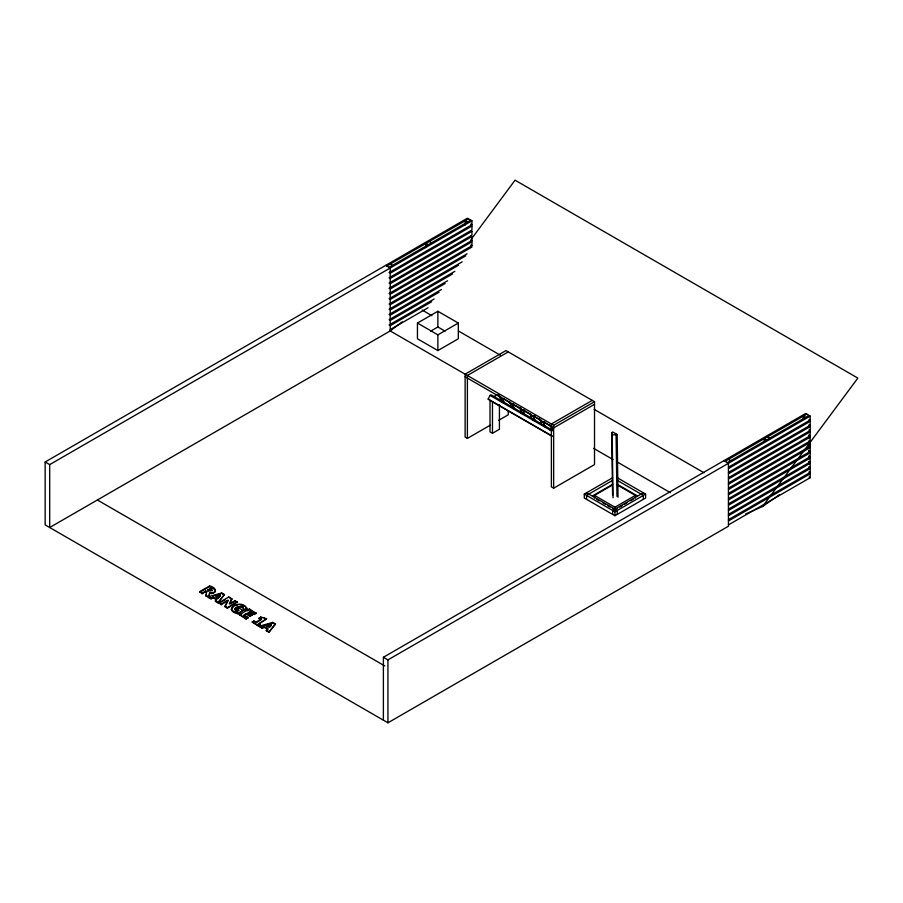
<?xml version="1.0" encoding="UTF-8"?>
<svg xmlns="http://www.w3.org/2000/svg" width="903" height="903" viewBox="0 0 903 903"><rect width="100%" height="100%" fill="white"/><g stroke="black" fill="none" stroke-linecap="round" stroke-linejoin="round"><path stroke-width="1.35" d="M503.332 399.363L503.389 402.253M513.559 403.844L513.649 408.246M523.774 409.748L523.819 414.048M534.079 420.313L533.989 415.651M544.204 421.543L544.193 425.764L541.224 424.286L541.224 420.2M500.668 400.661L500.691 396.417M521.121 408.224L520.659 412.806M531.325 417.299L531.336 415.177M551.767 426.972L551.868 430.313M808.727 453.227L809.088 450.507M809.449 447.775L810.183 442.323L809.043 441.669M231.315 609.254L233.753 606.252M212.194 590.855L210.23 589.061L207.555 590.607L210.23 588.406C214.812 589.862 209.406 592.458 207.555 589.952M209.71 592.582L208.83 597.583L209.71 592.582C217.657 593.937 216.776 587.345 209.575 585.934L199.676 591.646L202.148 593.734L205.782 591.634L206.663 592.154L205.782 590.98L202.148 593.079L199.676 591.646M205.794 595.833L205.794 595.179L210.986 598.181L213.627 597.368L216.743 599.818L213.627 598.023L210.986 598.836L205.794 595.833L206.663 591.488M533.267 420.392L534.034 419.951L533.65 415.831M218.876 602.73L228.775 597.018L231.834 598.779L229.317 603.881L234.983 600.608L237.263 601.917L227.364 608.283L224.971 606.252L228.053 600.066L221.156 604.051L218.876 602.73L221.156 604.705L228.053 600.721L224.971 606.906M229.813 603.509L231.834 598.779M551.835 436.115L490.024 400.424L488.162 399.092L490.024 395.401L491.063 394.803L552.76 430.426M234.757 609.198C236.767 606.116 242.749 605.744 244.149 609.559M471.569 238.787L515.06 180.194L857.85 378.109L762.504 506.549L745.788 513.931M216.743 599.163L215.332 601.342L217.894 602.82L224.452 594.524L221.743 592.955L208.491 596.736L208.491 597.391M217.894 602.82L224.452 594.524M268.88 632.258L275.438 623.962L272.729 622.393L259.477 626.174L261.972 628.274L264.613 627.461L267.728 629.256L266.317 630.779L268.88 632.258L275.438 623.962M217.984 598.475L220.242 595.348L217.984 598.475L215.964 597.301L220.242 596.003M271.227 624.786L268.97 627.246L266.949 626.084L266.949 626.738L271.227 625.44L271.227 624.786L266.949 626.084M269.726 627.088L271.227 625.44M266.317 630.779L267.728 628.601L264.613 626.806L261.972 627.619L259.477 626.174M402.23 321.84L390.209 330.927L49.688 527.521L49.688 464.605L471.93 220.829L471.93 224.757L389.069 272.593M502.892 402.309L502.271 399.871M762.504 506.549L779.526 494.652M612.595 495.352L611.692 432.605L612.719 431.984L617.167 434.49L618.024 497.214M611.692 432.605L612.155 435.009L617.121 434.467M723.913 460.677L728.45 463.295L728.45 526.212L387.94 722.806L45.15 524.891L45.15 461.986L467.393 218.21L471.93 220.829M386.8 266.046L468.522 218.865M389.069 267.356L470.79 220.174M390.209 273.248L471.93 226.066L471.93 230.005L389.069 277.842M390.209 278.496L471.93 231.315L471.93 235.243L389.069 283.079M390.209 283.734L471.93 236.552L471.93 240.491L389.069 288.328M390.209 288.983L471.93 241.801L471.93 245.729L389.069 293.565M390.209 294.22L471.93 247.038L470.79 246.384M389.069 298.814L467.054 253.788M390.209 299.469L465.835 255.809M389.069 304.051L462.178 261.847M390.209 304.706L458.51 265.268M389.069 309.3L454.852 271.318M390.209 309.955L452.414 274.038M389.069 314.537L447.538 280.788M390.209 315.192L445.1 283.508M389.069 319.786L441.432 289.547M390.209 320.441L438.993 292.267M389.069 325.024L434.117 299.017M390.209 325.678L431.679 301.737M390.209 329.606L428.022 307.776M417.446 323.06L437.876 311.264L458.306 323.06L458.306 338.783L437.876 350.578L417.446 338.783L417.446 323.06L437.876 334.855L458.306 323.06M430.663 331.153L437.876 326.988L445.089 331.153M508.254 351.888L467.393 375.479L467.393 438.395L465.124 437.086L465.124 374.169L505.985 350.578L594.513 401.7L594.513 464.605L553.652 488.196L551.383 486.886L551.383 423.981L592.244 400.39M493.422 396.88L496.977 394.825L499.393 396.225M199.676 592.3L209.575 586.589L212.555 588.316M467.393 438.395L490.227 425.211M498.637 420.358L508.254 414.804L508.254 410.594M490.024 400.424L490.024 431.882L492.474 433.293L499.427 429.286L499.427 404.668M532.894 420.459L534.587 419.477L534.881 420.945M218.876 603.385L225.479 599.581M230.446 603.881L234.983 601.263L237.263 602.572M224.971 606.252L227.364 607.629L237.263 601.917M385.671 265.392L390.209 268.01L390.209 330.927L553.652 425.29L594.513 401.7M236.891 608.994L238.821 610.767L236.891 609.649L238.753 607.922L243.076 610.428L238.2 613.893C221.145 609.954 241.293 597.955 246.812 608.227L244.487 610.214L242.546 606.884L238.008 606.365L234.757 608.543L235.559 611.094M236.891 609.649L238.753 607.922M594.513 404.318L553.652 427.909L465.124 376.788M234.667 609.028L236.879 611.229L238.821 610.112M550.232 430.471L552.218 429.659M231.484 609.367L233.685 611.523L238.2 613.239L243.076 610.428M244.261 610.089L246.812 608.227M248.099 618.081L243.878 615.643L246.372 614.198L250.266 616.444L252.151 614.695L250.266 615.79L246.372 613.543L243.878 614.988L248.099 617.426L246.203 619.165L239.509 614.65L249.409 608.927L256.102 613.453L254.217 614.537L249.996 612.11L248.257 613.103L249.996 611.455L254.217 613.882L256.102 612.798M239.509 615.304L241.711 614.029M247.208 610.857L249.409 609.593L251.644 610.88M239.509 614.65L246.203 618.51L248.099 617.426M258.382 623.544L260.425 624.718L258.687 626.377L252.151 621.941L253.878 620.948L255.967 622.144L261.193 619.131L261.193 619.785L259.105 618.578L260.73 616.997L266.577 618.815L258.382 624.199L266.577 618.815M259.105 618.578L260.73 617.652L261.701 618.137M260.154 620.384L255.967 622.81L255.967 622.144M252.151 621.941L258.687 625.723L260.425 624.718M617.302 477.766L645.6 494.099L645.6 498.027L614.943 515.726L584.297 498.027L584.297 494.099L612.595 477.766M612.505 480.43L586.566 495.408L586.566 499.336M592.47 495.939L612.505 484.369M594.513 498.027L594.513 495.408L612.539 485.001M594.513 495.408L614.943 507.204L635.385 495.408L635.385 498.027M643.32 492.79L612.674 510.477L612.674 514.417M612.539 508.434L614.943 509.823L617.347 508.434M619.751 507.046L622.156 505.657M624.56 504.269L626.964 502.881M630.576 500.804L632.98 499.415M584.297 494.099L614.943 511.787L645.6 494.099M383.391 720.176L383.391 657.271L805.634 413.495L810.183 416.114L810.183 420.042L728.45 467.223M725.053 461.331L806.774 414.15M727.321 462.641L809.043 415.459M383.391 657.271L387.94 659.89L810.183 416.114M728.45 468.533L810.183 421.351L810.183 425.29L728.45 472.472M728.45 473.782L810.183 426.6L810.183 430.528L728.45 477.71M728.45 479.019L810.183 431.837L810.183 435.777L728.45 482.958M728.45 484.268L810.183 437.086L810.183 441.014L728.45 488.196M728.45 489.505L810.183 442.323L810.183 446.263L728.45 493.444M728.45 494.754L810.183 447.572L810.183 451.5L728.45 498.682M728.45 499.991L810.183 452.809L810.183 456.737L728.45 503.93M728.45 505.24L810.183 458.058L810.183 461.986L728.45 509.168M728.45 510.477L810.183 463.295L810.183 467.223L728.45 514.417M728.45 515.726L810.183 468.544L810.183 472.472L728.45 519.654M728.45 520.963L810.183 473.782L810.183 477.71L728.45 524.891M520.794 408.404L520.907 412.434M234.938 605.665L237.5 604.987M220.242 595.348L215.964 596.646L217.984 597.809M212.465 596.262L220.411 593.993M259.477 626.829L272.729 623.047L275.438 624.616M510.884 406.553L510.579 402.512M531.314 418.349L531.009 414.308M541.529 424.252L543.2 425.279M209.71 593.237C212.724 594.761 218.605 590.912 213.559 588.891M240.232 604.976L244.058 606.274M500.364 396.609L500.364 400.695L503.005 402.219L503.005 398.144M533.978 419.872L531.009 418.382L532.77 419.41M467.393 222.138L465.124 220.829L465.124 225.016M470.79 224.102L471.93 224.757M805.634 417.423L803.365 416.114L803.365 418.913M809.043 419.387L810.183 420.042M470.79 225.411L471.93 226.066M809.043 420.696L810.183 421.351M809.043 424.636L810.183 425.29M470.79 230.66L471.93 231.315M809.043 425.945L810.183 426.6M809.043 429.873L810.183 430.528M470.79 235.897L471.93 236.552M809.043 431.182L810.183 431.837M470.79 239.837L471.93 240.491M809.043 435.122L810.183 435.777M470.79 241.146L471.93 241.801M809.043 436.431L810.183 437.086M470.79 245.074L471.93 245.729M809.043 440.359L810.183 441.014M809.043 445.597L810.183 446.263M809.043 446.917L810.183 447.572M809.043 450.845L810.183 451.5M809.043 452.155L810.183 452.809M809.043 456.083L810.183 456.737M809.043 457.403L810.183 458.058M429.365 241.473L431.634 242.783M767.618 436.759L769.887 438.068M809.043 461.331L810.183 461.986M809.043 462.641L810.183 463.295M428.236 244.747L425.956 243.438L425.956 247.625M766.478 440.032L764.209 438.723L764.209 441.522M809.043 466.569L810.183 467.223M809.043 467.878L810.183 468.544M809.043 471.817L810.183 472.472M809.043 473.127L810.183 473.782M809.043 477.055L810.183 477.71M390.209 264.082L392.478 265.392M728.45 459.367L730.719 460.677M422.164 310.045L431.916 315.689M458.758 331.175L500.228 355.127M594.163 409.352L703.956 472.743M593.598 448.351L613.081 459.593M616.738 461.704L670.331 492.643M504.235 399.013L510.285 402.512M515.116 405.3L521.166 408.799M523.593 410.188L530.851 414.387M533.267 415.786L540.525 419.974M544.159 422.073L551.417 426.261M544.814 425.369L545.096 426.848M500.364 400.695L503.942 402.761L504.235 401.948L504.235 403.257L501.989 401.959M520.794 412.49L523.763 413.969L523.435 409.939M490.024 395.401L551.722 431.024M488.162 399.092L552.286 436.115M617.392 480.43L643.32 495.408L643.32 499.336M617.392 484.369L637.428 495.939M617.347 485.001L635.385 495.408M586.566 492.79L617.223 510.477L617.223 514.417M596.917 499.415L599.321 500.804M602.933 502.881L605.337 504.269M607.742 505.657L610.146 507.046M45.15 461.986L49.688 464.605M97.366 499.991L384.791 665.94M222.646 594.129L224.452 595.179M231.834 599.434L228.775 597.018M253.878 612.166L256.102 613.453M259.105 617.923L261.193 619.131M248.257 612.448L252.151 614.695M248.257 613.103L252.151 615.349M207.555 590.607L208.266 591.014M215.332 600.687L217.894 602.166M266.317 630.125L268.88 631.603M245.842 607.584L246.812 608.882M616.094 435.088L616.975 496.447M612.155 435.009L613.058 497.756M809.043 435.032L809.043 437.831M809.043 450.405L809.043 453.204M809.043 456.004L809.043 458.792M809.043 461.591L809.043 464.39M614.943 507.204L614.943 509.823M614.943 511.787L614.943 515.726M553.652 425.29L553.652 488.196M551.936 429.489L551.936 430.799M543.866 421.735L543.866 425.798M534.587 419.477L534.587 420.459M524.666 415.053L524.372 413.574L524.372 414.556M514.45 409.149L514.157 407.682L514.157 408.664M513.22 404.036L513.22 408.111M492.474 401.846L492.474 433.293M437.876 311.264L437.876 326.988M437.876 334.855L437.876 350.578M387.94 659.89L387.94 722.806M272.729 622.393L272.729 623.047M267.728 628.601L267.728 629.256M264.613 626.806L264.613 627.461M264.41 617.562L264.41 618.216M261.972 627.619L261.972 628.274M260.73 616.997L260.73 617.652M258.687 625.723L258.687 626.377M254.217 613.882L254.217 614.537M253.878 620.948L253.878 621.603M250.266 615.79L250.266 616.444M249.996 611.455L249.996 612.11M249.409 608.927L249.409 609.593M246.372 613.543L246.372 614.198M246.203 618.51L246.203 619.165M244.487 609.559L244.487 610.214M238.2 613.239L238.2 613.893M236.879 611.229L236.879 611.884M234.983 600.608L234.983 601.263M227.364 607.629L227.364 608.283M221.743 592.955L221.743 593.61M221.156 604.051L221.156 604.705M213.627 597.368L213.627 598.023M210.986 598.181L210.986 598.836M210.23 588.406L210.23 589.061M209.575 585.934L209.575 586.589M205.782 590.98L205.782 591.634M202.148 593.079L202.148 593.734M534.757 416.306A4.989 2.878 60 0 1 532.262 416.057M531.348 415.391A4.989 2.878 60 0 1 530.501 414.5M534.994 415.978A4.989 2.878 60 0 1 529.44 413.619M544.972 422.209A4.989 2.878 60 0 1 539.983 419.319M544.644 422.401A4.989 2.878 60 0 1 539.091 418.349M524.541 410.413A4.989 2.878 60 0 1 522.961 410.549M522.047 410.165A4.989 2.878 60 0 1 519.552 407.524M524.214 410.605A4.989 2.878 60 0 1 519.225 407.716M504.111 398.618A4.989 2.878 60 0 1 502.531 398.754M501.616 398.37A4.989 2.878 60 0 1 498.558 394.566M503.784 398.81A4.989 2.878 60 0 1 498.23 394.758M514.326 404.51A4.989 2.878 60 0 1 509.337 401.632M513.999 404.702A4.989 2.878 60 0 1 508.999 401.824M551.778 427.187A4.989 2.878 60 0 1 550.932 426.295M552.365 428.045A4.989 2.878 60 0 1 549.871 425.415"/></g></svg>
